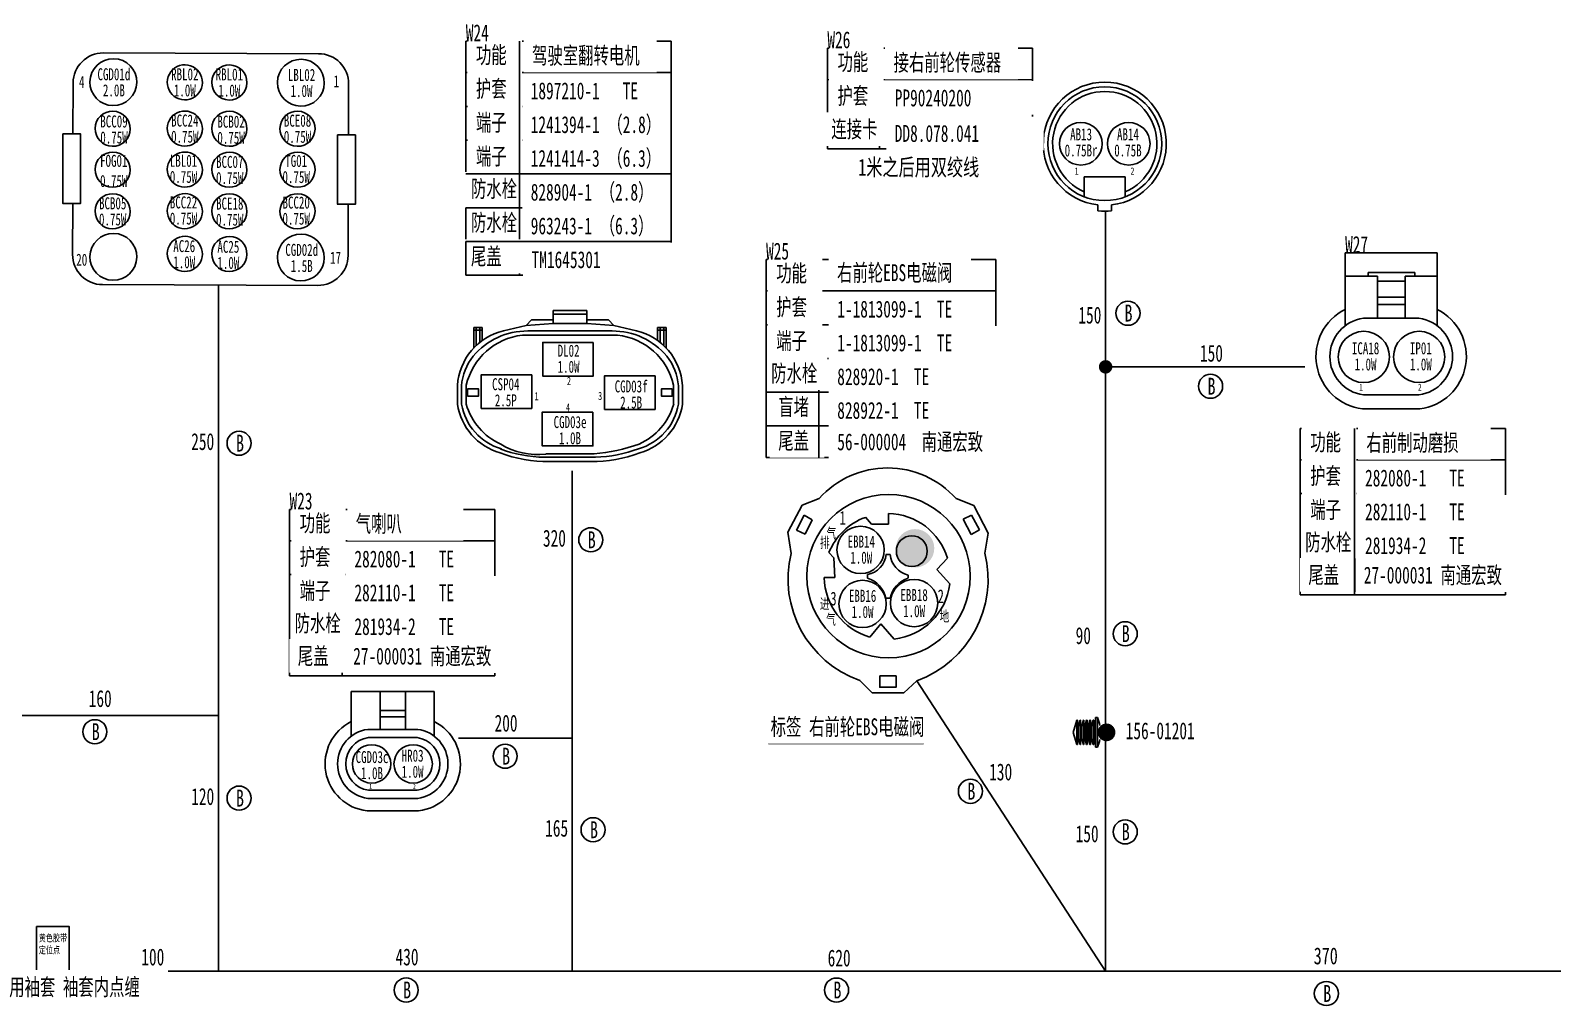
# Model space of a CAD drawing. Header units: millimetres. Extents: x 3853 to 7217, y 3585 to 4426.
# Drawn here: x 5152.8 to 5468.1, y 4097.9 to 4299.9 of the extents above; entities that cross this region are included whole.
import ezdxf

# ---------------------------------------------------------------- set-up
doc = ezdxf.new("R2010")
doc.units = ezdxf.units.MM
doc.linetypes.add('CENTER2', pattern=[28.575, 19.05, -3.175, 3.175, -3.175])
doc.layers.add('3中心线层', color=4, linetype='CENTER2', lineweight=25)
doc.layers.add('_0', color=7, linetype='Continuous', lineweight=25)
doc.styles.add('仿宋体', font='', dxfattribs={"width": 0.7, "height": 3.5})
doc.styles.add('仿宋体GB2312', font='', dxfattribs={"width": 0.67})
doc.styles.add('标准', font='', dxfattribs={"width": 0.667})
doc.styles.get('仿宋体').set_extended_font_data('SimSun')
doc.styles.get('仿宋体GB2312').set_extended_font_data('SimSun')
doc.styles.get('标准').set_extended_font_data('SimSun')

msp = doc.modelspace()

# ---------------------------------------------------------------- hatches: boundary and pattern name
at = {"layer": '_0', "linetype": 'ByBlock', "lineweight": -3}
h = msp.add_hatch(color=0, dxfattribs=at)
edge = h.paths.add_edge_path()
edge.add_arc((5375.52, 4230.22), 1.4, -45, 315, ccw=False)
h = msp.add_hatch(color=0, dxfattribs=at)
h.dxf.hatch_style = 1
edge = h.paths.add_edge_path()
edge.add_arc((5336.05, 4192.62), 3.98, 0, 360)
h = msp.add_hatch(color=0, dxfattribs=at)
h.dxf.hatch_style = 1
edge = h.paths.add_edge_path()
edge.add_arc((5375.71, 4154.48), 1.84, 450, 810)

# ---------------------------------------------------------------- linework, layer by layer
at = {"layer": '3中心线层', "color": 2, "linetype": 'ByBlock', "lineweight": -3}
msp.add_lwpolyline([(5154.04, 4114.23), (5160.84, 4114.23), (5160.84, 4105.01), (5154.04, 4105.01)], close=True, dxfattribs=at)
at = {"layer": '_0', "color": 0, "linetype": 'ByBlock', "lineweight": -3}
for p, q in [((5285.5, 4297.69), (5242.98, 4297.69)), ((5360.39, 4296.24), (5317.88, 4296.24)), ((5328.68, 4296.24), (5328.69, 4275.38)), ((5242.97, 4284.19), (5285.5, 4284.19)), ((5317.86, 4282.74), (5360.39, 4282.74)), ((5242.98, 4277.19), (5285.5, 4277.19)), ((5242.98, 4277.19), (5285.5, 4277.19)), ((5375.53, 4105.06), (5375.53, 4262.36)), ((5242.99, 4256.19), (5285.51, 4256.2)), ((5444.23, 4253.83), (5425.13, 4253.83)), ((5425.13, 4253.83), (5425.13, 4238.74)), ((5444.23, 4238.74), (5444.23, 4253.83)), ((5352.79, 4252.46), (5305.18, 4252.46)), ((5242.99, 4249.19), (5285.51, 4249.2)), ((5425.13, 4248.99), (5431.81, 4248.99)), ((5439.56, 4249.8), (5429.94, 4249.8)), ((5429.94, 4249.8), (5429.94, 4248.99)), ((5431.81, 4248.99), (5431.81, 4240.3)), ((5437.6, 4247.98), (5431.81, 4247.98)), ((5431.81, 4247.98), (5431.81, 4244.65)), ((5437.6, 4240.3), (5437.6, 4248.99)), ((5437.6, 4248.99), (5444.23, 4248.99)), ((5439.56, 4248.99), (5439.56, 4249.8)), ((5431.81, 4244.65), (5437.6, 4244.65)), ((5268.05, 4241.92), (5261.08, 4241.92)), ((5261.08, 4241.92), (5261.08, 4241.17)), ((5261.08, 4239.96), (5261.08, 4241.17)), ((5261.08, 4241.17), (5264.56, 4241.17)), ((5268.05, 4241.17), (5264.56, 4241.17)), ((5268.05, 4241.17), (5268.05, 4241.92)), ((5268.05, 4239.96), (5268.05, 4241.17)), ((5437.6, 4243.17), (5431.81, 4243.17)), ((5437.6, 4243.17), (5431.81, 4243.17)), ((5244.62, 4234.09), (5244.62, 4238.39)), ((5244.62, 4238.39), (5246.4, 4238.39)), ((5244.62, 4237.85), (5246.4, 4237.85)), ((5245.1, 4234.57), (5245.1, 4238.39)), ((5245.88, 4235.25), (5245.88, 4238.39)), ((5246.4, 4238.39), (5246.4, 4235.65)), ((5250.8, 4237.66), (5255.47, 4238.78)), ((5255.47, 4238.78), (5256.57, 4239.96)), ((5261.08, 4239.17), (5255.47, 4238.78)), ((5256.57, 4239.96), (5261.08, 4239.96)), ((5261.08, 4239.96), (5261.08, 4239.17)), ((5261.08, 4239.17), (5264.56, 4239.17)), ((5268.05, 4239.17), (5264.56, 4239.17)), ((5272.56, 4239.96), (5268.05, 4239.96)), ((5268.05, 4239.96), (5268.05, 4239.17)), ((5268.05, 4239.17), (5273.65, 4238.78)), ((5273.65, 4238.78), (5272.56, 4239.96)), ((5278.33, 4237.66), (5273.65, 4238.78)), ((5284.51, 4238.39), (5282.72, 4238.39)), ((5282.72, 4238.39), (5282.72, 4235.65)), ((5284.51, 4237.85), (5282.72, 4237.85)), ((5283.25, 4235.25), (5283.25, 4238.39)), ((5284.03, 4234.57), (5284.03, 4238.39)), ((5284.51, 4234.09), (5284.51, 4238.39)), ((5305.17, 4238.96), (5352.79, 4238.96)), ((5440.43, 4240.3), (5428.92, 4240.3)), ((5431.81, 4240.3), (5437.6, 4240.3)), ((5264.56, 4236.78), (5254.71, 4236.78)), ((5255.83, 4237.66), (5264.56, 4237.66)), ((5273.29, 4237.66), (5264.56, 4237.66)), ((5264.56, 4236.78), (5274.42, 4236.78)), ((5305.18, 4231.96), (5352.79, 4231.96)), ((5305.18, 4231.96), (5352.79, 4231.96)), ((5375.53, 4230.22), (5416.8, 4230.22)), ((5241.26, 4226.35), (5241.26, 4222.47)), ((5242.1, 4226.27), (5242.1, 4222.51)), ((5243.09, 4226.41), (5243.09, 4222.51)), ((5286.04, 4226.41), (5286.04, 4222.51)), ((5287.03, 4226.27), (5287.03, 4222.51)), ((5287.87, 4226.35), (5287.87, 4222.47)), ((5440.43, 4224.42), (5428.92, 4224.42)), ((5440.61, 4221.55), (5428.75, 4221.55)), ((5440.61, 4221.55), (5428.75, 4221.55)), ((5352.77, 4217.97), (5305.17, 4217.97)), ((5458.33, 4217.46), (5415.81, 4217.46)), ((5259.31, 4211.49), (5268.39, 4211.49)), ((5259.57, 4212.17), (5264.56, 4212.17)), ((5260.27, 4210.59), (5268.67, 4210.59)), ((5268.86, 4210.59), (5260.46, 4210.59)), ((5269.82, 4211.49), (5260.74, 4211.49)), ((5269.56, 4212.17), (5264.56, 4212.17)), ((5265.02, 4105.06), (5265.02, 4208.68)), ((5415.8, 4203.96), (5458.33, 4203.96)), ((5248.98, 4200.68), (5206.47, 4200.68)), ((5217.37, 4200.68), (5217.38, 4166.19)), ((5312.68, 4201.58), (5309.69, 4195.99)), ((5312.68, 4201.58), (5316.2, 4202.95)), ((5330.56, 4197.59), (5330.56, 4199.85)), ((5344.55, 4202.91), (5348.2, 4201.5)), ((5348.2, 4201.5), (5351.18, 4195.75)), ((5311.5, 4196.39), (5313.05, 4199.52)), ((5313.05, 4199.52), (5314.7, 4198.53)), ((5314.7, 4198.53), (5313.25, 4195.55)), ((5325.75, 4199.04), (5327.04, 4197.59)), ((5327.04, 4197.59), (5330.56, 4197.59)), ((5346.03, 4198.64), (5347.76, 4199.52)), ((5347.64, 4195.48), (5346.03, 4198.64)), ((5347.76, 4199.52), (5349.41, 4196.47)), ((5415.81, 4196.96), (5458.33, 4196.96)), ((5415.81, 4196.96), (5458.33, 4196.96)), ((5309.69, 4195.99), (5310.35, 4191.55)), ((5313.25, 4195.55), (5311.5, 4196.39)), ((5349.41, 4196.47), (5347.64, 4195.48)), ((5351.18, 4195.75), (5350.53, 4191.62)), ((5318.19, 4191.72), (5319.25, 4190.62)), ((5319.25, 4190.62), (5319.42, 4186.56)), ((5330.02, 4191.36), (5330.86, 4191.36)), ((5342.78, 4190.55), (5340.55, 4188.21)), ((5340.55, 4188.21), (5343.24, 4185.24)), ((5415.81, 4189.97), (5458.33, 4189.98)), ((5206.45, 4187.18), (5248.98, 4187.18)), ((5319.42, 4186.56), (5317.23, 4186.56)), ((5326.2, 4187.2), (5326.2, 4186.46)), ((5334.59, 4187.05), (5334.59, 4186.47)), ((5191.73, 4183.43), (5191.73, 4105.06)), ((5330.01, 4182.27), (5330.86, 4182.27)), ((5415.81, 4182.98), (5458.33, 4182.99)), ((5206.46, 4180.18), (5248.98, 4180.18)), ((5206.47, 4180.18), (5248.98, 4180.18)), ((5326.7, 4174.24), (5328.97, 4176.97)), ((5328.97, 4176.97), (5331.72, 4173.82)), ((5206.47, 4173.18), (5248.98, 4173.19)), ((5206.47, 4166.19), (5248.98, 4166.2)), ((5327.18, 4162.66), (5324.58, 4165.23)), ((5336.44, 4165.19), (5333.69, 4162.66)), ((5375.53, 4105.01), (5336.44, 4165.19)), ((5333.69, 4162.66), (5327.18, 4162.66)), ((5368.79, 4154.48), (5369.55, 4157.01)), ((5369.55, 4157.01), (5369.55, 4155.7)), ((5369.55, 4157.01), (5369.67, 4157.01)), ((5369.67, 4157.01), (5369.67, 4151.95)), ((5369.67, 4155.73), (5369.84, 4155.73)), ((5369.84, 4155.73), (5370.23, 4157.01)), ((5369.84, 4155.73), (5369.84, 4153.24)), ((5370.23, 4157.01), (5370.23, 4155.7)), ((5370.23, 4157.01), (5370.35, 4157.01)), ((5370.35, 4157.01), (5370.35, 4151.95)), ((5370.35, 4155.73), (5370.52, 4155.73)), ((5370.52, 4155.73), (5370.91, 4157.01)), ((5370.52, 4155.73), (5370.52, 4153.24)), ((5370.91, 4157.01), (5370.91, 4155.7)), ((5370.91, 4157.01), (5371.03, 4157.01)), ((5371.03, 4157.01), (5371.03, 4151.95)), ((5371.03, 4155.73), (5371.2, 4155.73)), ((5371.2, 4155.73), (5371.59, 4157.01)), ((5371.2, 4155.73), (5371.2, 4153.24)), ((5371.59, 4157.01), (5371.59, 4155.7)), ((5371.59, 4157.01), (5371.71, 4157.01)), ((5371.71, 4157.01), (5371.71, 4151.95)), ((5371.71, 4155.73), (5371.88, 4155.73)), ((5371.88, 4155.73), (5372.27, 4157.01)), ((5371.88, 4155.73), (5371.88, 4153.24)), ((5372.27, 4157.01), (5372.27, 4155.7)), ((5372.27, 4157.01), (5372.39, 4157.01)), ((5372.39, 4157.01), (5372.39, 4151.95)), ((5372.39, 4155.73), (5372.56, 4155.73)), ((5372.56, 4155.73), (5372.95, 4157.01)), ((5372.56, 4155.73), (5372.56, 4153.24)), ((5372.95, 4157.01), (5372.95, 4155.7)), ((5372.95, 4157.01), (5373.05, 4157.01)), ((5373.05, 4157.01), (5373.05, 4151.95)), ((5373.05, 4155.73), (5373.16, 4155.73)), ((5373.16, 4155.73), (5373.41, 4156.57)), ((5373.16, 4155.73), (5373.16, 4153.24)), ((5373.82, 4157.56), (5373.41, 4157.56)), ((5373.41, 4151.41), (5373.41, 4157.56)), ((5373.82, 4151.41), (5373.82, 4157.56)), ((5368.79, 4154.48), (5369.55, 4151.95)), ((5369.55, 4155.7), (5369.55, 4151.95)), ((5369.67, 4153.24), (5369.84, 4153.24)), ((5369.84, 4153.24), (5370.23, 4151.95)), ((5370.23, 4155.7), (5370.23, 4151.95)), ((5370.35, 4153.24), (5370.52, 4153.24)), ((5370.52, 4153.24), (5370.91, 4151.95)), ((5370.91, 4155.7), (5370.91, 4151.95)), ((5371.03, 4153.24), (5371.2, 4153.24)), ((5371.2, 4153.24), (5371.59, 4151.95)), ((5371.59, 4155.7), (5371.59, 4151.95)), ((5371.71, 4153.24), (5371.88, 4153.24)), ((5371.88, 4153.24), (5372.27, 4151.95)), ((5372.27, 4155.7), (5372.27, 4151.95)), ((5372.39, 4153.24), (5372.56, 4153.24)), ((5372.56, 4153.24), (5372.95, 4151.95)), ((5372.95, 4155.7), (5372.95, 4151.95)), ((5373.05, 4153.24), (5373.16, 4153.24)), ((5373.16, 4153.24), (5373.41, 4152.39)), ((5375.53, 4105.06), (5375.53, 4153.99)), ((5369.55, 4151.95), (5369.67, 4151.95)), ((5370.23, 4151.95), (5370.35, 4151.95)), ((5370.91, 4151.95), (5371.03, 4151.95)), ((5371.59, 4151.95), (5371.71, 4151.95)), ((5372.27, 4151.95), (5372.39, 4151.95)), ((5372.95, 4151.95), (5373.05, 4151.95)), ((5373.82, 4151.41), (5373.41, 4151.41)), ((4904.13, 4105.01), (7107.1, 4105.01))]:
    msp.add_line(p, q, dxfattribs=at)
at = {"layer": '_0', "color": 0, "lineweight": -2}
for p, q in [((5167.9, 4295.26), (5212.5, 4295.11)), ((5161.61, 4278.46), (5161.65, 4289.05)), ((5218.71, 4288.85), (5218.68, 4278.27)), ((5218.68, 4278.27), (5216.41, 4278.28)), ((5160.99, 4264.1), (5161.56, 4264.1)), ((5161.53, 4253.51), (5161.56, 4264.1)), ((5218.63, 4263.91), (5216.36, 4263.91)), ((5218.63, 4263.91), (5219.19, 4263.9)), ((5219.57, 4263.9), (5219.19, 4263.9)), ((5219.57, 4263.9), (5220.13, 4263.9)), ((5212.34, 4247.11), (5167.74, 4247.26))]:
    msp.add_line(p, q, dxfattribs=at)
at = {"layer": '_0', "lineweight": -3}
msp.add_line((5360.39, 4296.24), (5360.39, 4275.38), dxfattribs=at)
at = {"layer": '_0', "color": 0}
for p, q in [((5242.98, 4291.19), (5285.5, 4291.18)), ((5317.88, 4289.74), (5360.39, 4289.72)), ((5218.59, 4253.32), (5218.59, 4263.91)), ((5191.73, 4183.43), (5191.73, 4247.17)), ((5305.18, 4245.96), (5352.79, 4245.95)), ((5305.17, 4211.47), (5352.77, 4211.45)), ((5415.81, 4210.96), (5458.33, 4210.95)), ((5206.47, 4194.18), (5248.98, 4194.17)), ((5219.26, 4162.92), (5219.26, 4153.69)), ((5219.26, 4162.92), (5230.49, 4162.92)), ((5225.27, 4162.92), (5225.27, 4155.1)), ((5225.27, 4162.01), (5225.27, 4159.01)), ((5230.49, 4155.1), (5230.49, 4162.92)), ((5230.49, 4162.92), (5236.45, 4162.92)), ((5236.45, 4153.69), (5236.45, 4162.92)), ((5225.27, 4159.01), (5230.49, 4159.01)), ((5230.49, 4157.68), (5225.27, 4157.68)), ((5230.49, 4157.68), (5225.27, 4157.68)), ((5233.04, 4155.1), (5222.68, 4155.1)), ((5232.92, 4153.41), (5222.8, 4153.41)), ((5225.27, 4155.1), (5230.49, 4155.1)), ((5264.89, 4153.29), (5241.46, 4153.29)), ((5233.04, 4140.81), (5222.68, 4140.81)), ((5232.92, 4142.5), (5222.8, 4142.5)), ((5233.19, 4138.22), (5222.52, 4138.22)), ((5233.19, 4138.22), (5222.52, 4138.22))]:
    msp.add_line(p, q, dxfattribs=at)
at = {"layer": '_0', "color": 0, "lineweight": -3}
for p, q in [((5242.98, 4270.19), (5242.98, 4263.2)), ((5371.1, 4265.46), (5371.1, 4269.58)), ((5379.59, 4269.58), (5371.1, 4269.58)), ((5379.59, 4265.46), (5379.59, 4269.58)), ((5373.93, 4262.55), (5373.93, 4263.8)), ((5376.76, 4262.55), (5376.76, 4263.8))]:
    msp.add_line(p, q, dxfattribs=at)
at = {"layer": '_0'}
msp.add_line((5191.73, 4157.98), (5115.38, 4157.98), dxfattribs=at)
at = {"layer": '_0', "color": 0}
for points in [[(5159.48, 4278.48), (5163.2, 4278.48), (5163.2, 4264.1), (5159.48, 4264.1)], [(5216.41, 4278.28), (5220.13, 4278.28), (5220.13, 4263.9), (5216.41, 4263.9)]]:
    msp.add_lwpolyline(points, close=True, dxfattribs=at)
at = {"layer": '_0', "color": 0, "linetype": 'ByBlock', "lineweight": -3}
for points in [[(5269.4, 4235.29), (5258.93, 4235.29), (5258.93, 4228.3), (5269.4, 4228.3)], [(5256.65, 4228.59), (5246.18, 4228.59), (5246.18, 4221.59), (5256.65, 4221.59)], [(5282.2, 4228.39), (5271.73, 4228.39), (5271.73, 4221.4), (5282.2, 4221.4)], [(5243.37, 4225.64), (5245.62, 4225.64), (5245.62, 4224.15), (5243.37, 4224.15)], [(5285.76, 4225.64), (5283.5, 4225.64), (5283.5, 4224.15), (5285.76, 4224.15)], [(5269.3, 4220.84), (5258.82, 4220.84), (5258.82, 4213.85), (5269.3, 4213.85)], [(5328.74, 4166.19), (5332.1, 4166.19), (5332.1, 4163.84), (5328.74, 4163.84)]]:
    msp.add_lwpolyline(points, close=True, dxfattribs=at)
at = {"layer": '_0', "color": 0, "lineweight": -3}
msp.add_lwpolyline([(5305.7, 4158.08), (5337.76, 4158.08), (5337.76, 4152.16), (5305.7, 4152.16)], close=True, dxfattribs=at)
for centre, radius in [((5375.35, 4276.46), 11.79), ((5370.4, 4276.46), 4.42), ((5380.3, 4276.46), 4.42)]:
    msp.add_circle(centre, radius, dxfattribs=at)
at = {"layer": '_0', "color": 0, "linetype": 'ByBlock', "lineweight": -3}
for centre, radius in [((5380.15, 4241.33), 2.5), ((5429, 4232.27), 5.31), ((5440.48, 4232.27), 5.31), ((5397.26, 4226.2), 2.5), ((5196.02, 4214.4), 2.5), ((5330.56, 4186.84), 16.93), ((5268.88, 4194.38), 2.5), ((5324.76, 4192.29), 4.9), ((5335.37, 4192.03), 3.2), ((5325.17, 4181.1), 4.9), ((5335.85, 4181.27), 4.9), ((5379.58, 4174.91), 2.5), ((5166.14, 4154.61), 2.5), ((5251.14, 4149.54), 2.5), ((5196.02, 4140.85), 2.5), ((5347.52, 4142.27), 2.5), ((5269.35, 4134.3), 2.5), ((5379.58, 4133.86), 2.5), ((5319.78, 4101.08), 2.5)]:
    msp.add_circle(centre, radius, dxfattribs=at)
at = {"layer": '_0', "color": 0}
for centre in [(5223.47, 4147.95), (5232.08, 4147.95)]:
    msp.add_circle(centre, 3.98, dxfattribs=at)
at = {"layer": '_0', "linetype": 'ByBlock', "lineweight": -3}
msp.add_circle((5230.63, 4101.09), 2.5, dxfattribs=at)
at = {"layer": '_0', "color": 3}
msp.add_circle((5421.25, 4100.37), 2.5, dxfattribs=at)
at = {"layer": '_0', "color": 0, "lineweight": -3}
for radius, start, end in [(12.75, 276.3753, 263.6247), (10.81, 293.131, 246.869), (13.98, 264.1911, 275.8089)]:
    msp.add_arc((5375.35, 4276.46), radius, start, end, dxfattribs=at)
at = {"layer": '_0', "color": 0, "linetype": 'ByBlock', "lineweight": -3}
for centre, radius, start, end in [((5429.98, 4232.36), 10.88, 116.4828, 263.4859), ((5429.98, 4232.36), 10.88, 116.4828, 263.4859), ((5439.37, 4232.36), 10.88, 276.5141, 63.4987), ((5439.37, 4232.36), 10.88, 276.5141, 63.4987), ((5429.98, 4232.36), 8.01, 97.5927, 262.4073), ((5439.37, 4232.36), 8.01, 277.5927, 82.4073), ((5253.68, 4225.56), 12.45, 103.3838, 176.3496), ((5256.17, 4223.45), 13.41, 96.2454, 167.2277), ((5255.76, 4222.92), 14.74, 89.7179, 139.7157), ((5273.37, 4222.92), 14.74, 40.2843, 90.2821), ((5272.96, 4223.45), 13.41, 12.7723, 83.7546), ((5275.45, 4225.56), 12.45, 3.6504, 76.6162), ((5252.99, 4225.57), 10.91, 140.9304, 176.3207), ((5276.14, 4225.57), 10.91, 3.6793, 39.0696), ((5253.55, 4224.34), 12.43, 188.6521, 253.7523), ((5253.6, 4224.44), 11.66, 189.5418, 253.8803), ((5255.56, 4226.02), 12.96, 195.7037, 245.6944), ((5275.53, 4224.44), 11.66, 286.1197, 350.4582), ((5273.57, 4226.02), 12.96, 294.3056, 344.2963), ((5275.58, 4224.34), 12.43, 286.2477, 351.3479), ((5259.76, 4239.03), 27.55, 249.4524, 269.054), ((5257.85, 4226.7), 14.64, 238.6162, 276.7474), ((5265.45, 4253.41), 41.45, 275.6951, 288.9413), ((5269.04, 4239.25), 27.77, 271.6167, 290.5079), ((5259.91, 4238.11), 27.53, 249.0573, 270.7512), ((5269.22, 4238.11), 27.53, 269.2488, 290.9427), ((5330.36, 4190.27), 19.01, 41.6932, 138.1546), ((5330.28, 4186.79), 13.05, 16.7278, 88.7913), ((5330.28, 4186.79), 13.05, 110.3186, 157.8148), ((5332.07, 4186.29), 22.34, 166.3751, 250.431), ((5325.49, 4191.69), 4.55, 278.996, 355.9027), ((5335.94, 4191.98), 5.12, 186.9534, 254.7531), ((5328.76, 4186.25), 22.42, 290.0545, 13.8467), ((5330.28, 4186.79), 13.05, 181.0114, 254.0798), ((5324.46, 4181.05), 5.68, 12.3742, 72.164), ((5336.55, 4180.97), 5.83, 109.5559, 167.1338), ((5330.28, 4186.79), 13.05, 276.3108, 353.1744), ((5367.27, 4154.48), 7.23, 11.537, 25.1507), ((5367.27, 4154.48), 7.23, 334.8493, 348.463)]:
    msp.add_arc(centre, radius, start, end, dxfattribs=at)
at = {"layer": '_0', "color": 0}
for centre, radius, start, end in [((5223.63, 4147.95), 9.79, 116.4828, 263.4859), ((5223.63, 4147.95), 9.79, 116.4828, 263.4859), ((5232.08, 4147.95), 9.79, 276.5141, 63.4987), ((5232.08, 4147.95), 9.79, 276.5141, 63.4987), ((5223.63, 4147.95), 7.21, 97.5927, 262.4073), ((5223.63, 4147.95), 5.52, 98.6806, 261.3194), ((5232.08, 4147.95), 5.52, 278.6806, 81.3194), ((5232.08, 4147.95), 7.21, 277.5927, 82.4073)]:
    msp.add_arc(centre, radius, start, end, dxfattribs=at)
at = {"layer": '_0', "color": 0, "lineweight": -2, "extrusion": (0, 0, -1)}
for centre, major_axis, start_param, end_param in [((5167.88, 4289.02), (0.02, 6.24), 4.712609, 6.283405), ((5212.48, 4288.87), (0.02, 6.24), 0.00022, 1.571017), ((5169.97, 4289.22), (-0.02, -4.86), 1.582513, 7.865698), ((5184.78, 4289.17), (-0.01, -3.64), 3.157415402916196, 9.440600710095783), ((5194.01, 4289.14), (-0.01, -3.64), 0.015823, 6.299008), ((5208.82, 4289.09), (-0.02, -4.86), 4.724106, 11.007291), ((5169.83, 4279.56), (-0.01, -3.64), 0.015823, 6.299008), ((5184.78, 4279.59), (-0.01, -3.64), 3.157415402916196, 9.440600710095783), ((5194.01, 4279.56), (-0.01, -3.64), 0.015823, 6.299008), ((5208.12, 4279.56), (-0.01, -3.64), 0.015823, 6.299008), ((5169.83, 4271.07), (-0.01, -3.64), 0.015823, 6.299008), ((5184.78, 4271.1), (-0.01, -3.64), 3.157415402916196, 9.440600710095783), ((5194.01, 4271.07), (-0.01, -3.64), 0.015823, 6.299008), ((5208.12, 4271.07), (-0.01, -3.64), 0.015823, 6.299008), ((5169.83, 4262.45), (-0.01, -3.64), 0.015823, 6.299008), ((5184.78, 4262.48), (-0.01, -3.64), 3.157415402916196, 9.440600710095783), ((5194.01, 4262.45), (-0.01, -3.64), 0.015823, 6.299008), ((5208.12, 4262.45), (-0.01, -3.64), 0.015823, 6.299008), ((5169.97, 4253.01), (-0.02, -4.86), 1.582513, 7.865698), ((5184.78, 4253.63), (-0.01, -3.64), 3.157415402916196, 9.440600710095783), ((5194.01, 4253.6), (-0.01, -3.64), 0.015823, 6.299008), ((5208.82, 4252.88), (-0.02, -4.86), 4.724106, 11.007291), ((5167.76, 4253.49), (0.02, 6.24), 3.141813, 4.712609), ((5212.36, 4253.34), (0.02, 6.24), 1.571017, 3.141813)]:
    msp.add_ellipse(centre, major_axis=major_axis, ratio=0.999788, start_param=start_param, end_param=end_param, dxfattribs=at)

# ---------------------------------------------------------------- texts
at = {"layer": '_0', "color": 0, "linetype": 'ByBlock', "lineweight": -3, "style": '标准', "width": 0.667}
for s, height, p in [('1', 1.4, (5428.05, 4225.29)), ('2', 1.4, (5440.23, 4225.3)), ('1', 2.83, (5320.42, 4197.53)), ('气', 2.19, (5317.73, 4194.64)), ('排', 2.19, (5316.35, 4192.72)), ('进', 2.19, (5316.34, 4180.03)), ('3', 2.83, (5318.51, 4180.79)), ('2', 2.83, (5340.74, 4181.27)), ('气', 2.19, (5317.63, 4176.8)), ('地', 2.19, (5341.14, 4177.45))]:
    msp.add_text(s, height=height, dxfattribs=at).set_placement(p)
at = {"layer": '_0', "color": 0, "attachment_point": 1, "style": '标准'}
for s, insert, char_height, width in [('\\pxsm0.8,qc,t0.32;{\\fFangSong_GB2312|b0|i0|c134|p2;CGD01d\\P2.0B}', (5167.6, 4292.1), 2.5, 4.9731), ('\\pxsm0.8,qc,t0.32;{\\fFangSong_GB2312|b0|i0|c134|p2;RBL02\\P1.0W}', (5182.29, 4292.09), 2.5, 4.9731), ('\\pxsm0.8,qc,t0.32;{\\fFangSong_GB2312|b0|i0|c134|p2;RBL01\\P1.0W}', (5191.52, 4292.06), 2.5, 4.9731), ('\\pxsm0.8,qc,t0.32;{\\fFangSong_GB2312|b0|i0|c134|p2;LBL02\\P1.0W}', (5206.47, 4291.97), 2.5, 4.9731), ('\\pxqc;{\\C0;4}', (5162.24, 4290.5), 2.5, 2.3742), ('\\pxqc;{\\C0;1}', (5214.98, 4290.64), 2.5, 2.3742), ('\\pxsm0.8,qc,t0.32;{\\fFangSong_GB2312|b0|i0|c134|p2;BCC09\\P0.75W}', (5167.62, 4282.33), 2.5, 4.9731), ('\\pxsm0.8,qc,t0.32;{\\fFangSong_GB2312|b0|i0|c134|p2;BCC24\\P0.75W}', (5182.29, 4282.51), 2.5, 4.9731), ('\\pxsm0.8,qc,t0.32;{\\fFangSong_GB2312|b0|i0|c134|p2;BCB02\\P0.75W}', (5191.87, 4282.28), 2.5, 4.9731), ('\\pxsm0.8,qc,t0.32;{\\fFangSong_GB2312|b0|i0|c134|p2;BCE08\\P0.75W}', (5205.64, 4282.48), 2.5, 4.9731), ('\\pxsm0.8,qc,t0.3872;{\\fFangSong_GB2312|b0|i0|c134|p2;AB13\\P0.75Br}', (5367.43, 4279.65), 2.5, 6.0174), ('\\pxsm0.8,qc,t0.3872;{\\fFangSong_GB2312|b0|i0|c134|p2;AB14\\P0.75B}', (5377.14, 4279.65), 2.5, 6.0174), ('\\pxqc;{\\fFangSong_GB2312|b0|i0|c134|p2;FOG01\\P0.75W}', (5167.57, 4274.16), 2.5, 4.9731), ('\\pxsm0.8,qc,t0.32;{\\fFangSong_GB2312|b0|i0|c134|p2;LBL01\\P0.75W}', (5182.02, 4274.17), 2.5, 4.9731), ('\\pxsm0.8,qc,t0.32;{\\fFangSong_GB2312|b0|i0|c134|p2;BCC07\\P0.75W}', (5191.6, 4273.94), 2.5, 4.9731), ('\\pxsm0.8,qc,t0.32;{\\fFangSong_GB2312|b0|i0|c134|p2;TG01\\P0.75W}', (5205.36, 4274.14), 2.5, 4.9731), ('1', (5369.11, 4271.54), 1.51, 1.5069), ('2', (5380.67, 4271.54), 1.51, 1.5069), ('\\pxsm0.8,qc,t0.32;{\\fFangSong_GB2312|b0|i0|c134|p2;BCB05\\P0.75W}', (5167.35, 4265.36), 2.5, 4.9731), ('\\pxsm0.8,qc,t0.32;{\\fFangSong_GB2312|b0|i0|c134|p2;BCC22\\P0.75W}', (5182.02, 4265.54), 2.5, 4.9731), ('\\pxsm0.8,qc,t0.32;{\\fFangSong_GB2312|b0|i0|c134|p2;BCE18\\P0.75W}', (5191.6, 4265.31), 2.5, 4.9731), ('\\pxsm0.8,qc,t0.32;{\\fFangSong_GB2312|b0|i0|c134|p2;BCC20\\P0.75W}', (5205.36, 4265.51), 2.5, 4.9731), ('\\pxqc;{\\C0;20}', (5162.24, 4253.67), 2.5, 2.3742), ('\\pxsm0.8,qc;{\\fFangSong_GB2312|b0|i0|c134|p2;AC26\\P1.0W}', (5182.17, 4256.49), 2.5, 4.9731), ('\\pxsm0.8,qc;{\\fFangSong_GB2312|b0|i0|c134|p2;AC25\\P1.0W}', (5191.31, 4256.36), 2.5, 4.9731), ('\\pxsm0.8,qc,t0.32;{\\fFangSong_GB2312|b0|i0|c134|p2;CGD02d\\P1.5B}', (5206.51, 4255.71), 2.5, 4.9731), ('\\pxqc;{\\C0;17}', (5214.82, 4254.08), 2.5, 2.3742), ('\\pxsm0.8,qc,t0.32;{\\fFangSong_GB2312|b0|i0|c134|p2;DL02\\P1.0W}', (5261.79, 4234.82), 2.5, 4.9731), ('\\pxsm0.8,qc,t0.3872;{\\fFangSong_GB2312|b0|i0|c134|p2;ICA18\\P1.0W}', (5426.36, 4235.32), 2.5, 6.0174), ('\\pxsm0.8,qc,t0.3872;{\\fFangSong_GB2312|b0|i0|c134|p2;IP01\\P1.0W}', (5437.81, 4235.32), 2.5, 6.0174), ('\\pxsm0.8,qc,t0.32;{\\fFangSong_GB2312|b0|i0|c134|p2;CSP04\\P2.5P}', (5248.78, 4227.87), 2.5, 4.9731), ('\\pxsm0.8,qc,t0.32;{\\fFangSong_GB2312|b0|i0|c134|p2;CGD03f\\P2.5B}', (5274.75, 4227.42), 2.5, 4.9731), ('\\pxsm0.8,qc,t0.32;{\\fFangSong_GB2312|b0|i0|c134|p2;CGD03e\\P1.0B}', (5262.09, 4220.03), 2.5, 4.9731), ('\\pxsm0.8,qc,t0.32;{\\fFangSong_GB2312|b0|i0|c134|p2;EBB14\\P1.0W}', (5322.42, 4195.27), 2.5, 4.9731), ('\\pxsm0.8,qc,t0.32;{\\fFangSong_GB2312|b0|i0|c134|p2;EBB18\\P1.0W}', (5333.36, 4184.19), 2.5, 4.9731), ('\\pxsm0.8,qc,t0.32;{\\fFangSong_GB2312|b0|i0|c134|p2;EBB16\\P1.0W}', (5322.69, 4184.02), 2.5, 4.9731), ('\\pxsm0.8,qc;{\\fFangSong_GB2312|b0|i0|c134|p2;CGD03c\\P1.0B}', (5221.07, 4150.62), 2.5, 4.9731), ('\\pxsm0.8,qc;{\\fFangSong_GB2312|b0|i0|c134|p2;HR03\\P1.0W}', (5229.48, 4150.91), 2.5, 4.9731), ('1', (5222.99, 4143.83), 1, 0.0198), ('2', (5232.07, 4143.78), 1, 0.0198)]:
    msp.add_mtext(s, dxfattribs=dict(at, insert=insert, char_height=char_height, width=width))
at = {"layer": '_0', "color": 0, "linetype": 'ByBlock', "lineweight": -3, "char_height": 3.5, "attachment_point": 1}
for s, insert, width, style in [('{\\W0.7;1米之后用双绞线}', (5324.28, 4273.35), 27.8471, '标准'), ('W27', (5425.13, 4257.33), 15.1586, '标准'), ('{\\W0.7;B}', (5379.43, 4243.11), 147.8467, '标准'), ('{\\W0.7;B}', (5396.62, 4227.95), 2.4249, '标准'), ('{\\W0.7;B}', (5195.37, 4216.16), 2.4249, '标准'), ('{\\W0.7;B}', (5268.23, 4196.13), 2.4249, '标准'), ('{\\W0.7;B}', (5378.86, 4176.69), 147.8467, '标准'), ('{\\W0.7;B}', (5165.49, 4156.37), 147.8467, '仿宋体GB2312'), ('156-01201', (5379.68, 4156.56), 10.611, '标准'), ('{\\W0.7;B}', (5250.49, 4151.3), 2.4249, '标准'), ('{\\W0.7;B}', (5346.87, 4144.03), 2.4249, '标准'), ('{\\W0.7;B}', (5195.37, 4142.61), 2.4249, '标准'), ('{\\W0.7;B}', (5268.7, 4136.05), 2.4249, '标准'), ('{\\W0.7;B}', (5378.86, 4135.64), 147.8467, '标准'), ('{\\W0.7;B}', (5319.13, 4102.84), 2.4249, '标准')]:
    msp.add_mtext(s, dxfattribs=dict(at, insert=insert, width=width, style=style))
at = {"layer": '_0', "color": 0, "linetype": 'ByBlock', "lineweight": -3, "style": '标准'}
for s, insert, char_height, attachment_point in [('150', (5369.88, 4242.7), 3.5, 1), ('150', (5395.06, 4234.8), 3.5, 1), ('2', (5263.93, 4226.45), 1.69, 7), ('1', (5257.23, 4223.3), 1.69, 7), ('4', (5263.73, 4220.97), 1.69, 7), ('3', (5270.39, 4223.33), 1.69, 7), ('250', (5186.1, 4216.49), 3.5, 1), ('320', (5258.96, 4196.46), 3.5, 1), ('90', (5369.31, 4176.28), 3.5, 1), ('200', (5248.94, 4158.14), 3.5, 1), ('130', (5351.4, 4148.03), 3.5, 1), ('120', (5186.1, 4142.94), 3.5, 1), ('150', (5369.31, 4135.22), 3.5, 1)]:
    msp.add_mtext(s, dxfattribs=dict(at, insert=insert, char_height=char_height, attachment_point=attachment_point))
at = {"layer": '_0', "color": 1, "linetype": 'ByBlock', "lineweight": -3, "insert": (5164.87, 4163.24), "char_height": 3.5, "attachment_point": 1, "style": '标准'}
msp.add_mtext('160', dxfattribs=at)
at = {"layer": '_0', "linetype": 'ByBlock', "lineweight": -3, "char_height": 3.5, "attachment_point": 1, "style": '标准'}
for s, insert in [('165', (5259.42, 4136.38)), ('100', (5175.77, 4109.69)), ('430', (5228.43, 4109.7)), ('620', (5317.94, 4109.48))]:
    msp.add_mtext(s, dxfattribs=dict(at, insert=insert))
at = {"layer": '_0', "color": 2, "linetype": 'ByBlock', "lineweight": -3, "insert": (5154.53, 4112.64), "char_height": 1.5, "width": 7.2027, "attachment_point": 1, "style": '仿宋体'}
msp.add_mtext('黄色胶带定位点', dxfattribs=at)
at = {"layer": '_0', "color": 3, "char_height": 3.5, "attachment_point": 1}
for s, insert, width, style in [('370', (5418.62, 4109.92), 15.1586, '仿宋体'), ('{\\W0.7;B}', (5420.6, 4102.13), 9.0801, '仿宋体GB2312')]:
    msp.add_mtext(s, dxfattribs=dict(at, insert=insert, width=width, style=style))
at = {"layer": '_0', "linetype": 'ByBlock', "lineweight": -3, "insert": (5229.98, 4102.85), "char_height": 3.5, "width": 2.4249, "attachment_point": 1, "style": '标准'}
msp.add_mtext('{\\W0.7;B}', dxfattribs=at)

# ---------------------------------------------------------------- next in the draw order: texts
at = {"layer": '_0', "color": 0, "char_height": 3.5, "attachment_point": 1, "style": '标准', "bg_fill": 2}
for s, insert, width in [('{\\fFangSong_GB2312|b0|i0|c134|p2;驾驶室翻转电机}', (5256.7, 4296.49), 24.0452), ('{\\fFangSong_GB2312|b0|i0|c134|p2;接右前轮传感器}', (5331.59, 4295.04), 24.0452), ('{\\fFangSong_GB2312|b0|i0|c134|p2;防水栓}', (5244.05, 4261.88), 9.8578), ('{\\fFangSong_GB2312|b0|i0|c134|p2;右前轮EBS电磁阀}', (5319.89, 4251.48), 25.971), ('{\\fFangSong_GB2312|b0|i0|c134|p2;盲堵}', (5307.71, 4223.68), 7.8037), ('{\\fFangSong_GB2312|b0|i0|c134|p2;右前制动磨损}', (5429.53, 4216.26), 24.0033), ('{\\fFangSong_GB2312|b0|i0|c134|p2;气喇叭}', (5220.18, 4199.48), 20.5328), ('{\\fFangSong_GB2312|b0|i0|c134|p2;标签 右前轮EBS电磁阀}', (5306.14, 4157.39), 32.2939), ('{\\fFangSong_GB2312|b0|i0|c134|p2;用袖套 袖套内点缠}', (5148.4, 4103.47), 31.1704)]:
    msp.add_mtext(s, dxfattribs=dict(at, insert=insert, width=width))

# ---------------------------------------------------------------- next in the draw order: linework, layer by layer
at = {"layer": '_0', "color": 0, "lineweight": -3}
msp.add_line((5242.99, 4263.19), (5242.99, 4256.19), dxfattribs=at)
at = {"layer": '_0', "color": 0, "linetype": 'ByBlock', "lineweight": -3}
msp.add_line((5305.18, 4224.96), (5352.79, 4224.97), dxfattribs=at)

# ---------------------------------------------------------------- next in the draw order: texts
at = {"layer": '_0', "color": 0, "char_height": 3.5, "attachment_point": 1, "style": '标准', "bg_fill": 2}
for s, insert, width in [('{\\fFangSong_GB2312|b0|i0|c134|p2;功能}', (5319.98, 4295.15), 7.8037), ('{\\fFangSong_GB2312|b0|i0|c134|p2;1897210-1   TE}', (5256.43, 4289.17), 35.8921), ('{\\fFangSong_GB2312|b0|i0|c134|p2;1-1813099-1  TE}', (5319.93, 4243.94), 35.8921), ('{\\fFangSong_GB2312|b0|i0|c134|p2;尾盖}', (5307.71, 4216.68), 7.8037), ('{\\fFangSong_GB2312|b0|i0|c134|p2;282080-1   TE}', (5429.26, 4208.94), 35.8921), ('{\\fFangSong_GB2312|b0|i0|c134|p2;282080-1   TE}', (5219.91, 4192.16), 35.8921)]:
    msp.add_mtext(s, dxfattribs=dict(at, insert=insert, width=width))

# ---------------------------------------------------------------- next in the draw order: linework, layer by layer
at = {"layer": '_0', "color": 0, "linetype": 'ByBlock', "lineweight": -3}
for p, q in [((5316.09, 4252.46), (5316.1, 4211.47)), ((5305.18, 4217.97), (5352.79, 4217.98))]:
    msp.add_line(p, q, dxfattribs=at)
at = {"layer": '_0', "lineweight": -3}
for p, q in [((5352.79, 4252.46), (5352.77, 4211.45)), ((5458.33, 4217.46), (5458.33, 4182.98)), ((5248.98, 4200.68), (5248.98, 4166.2))]:
    msp.add_line(p, q, dxfattribs=at)
at = {"layer": '_0', "color": 0, "lineweight": -3}
msp.add_line((5305.17, 4217.97), (5305.17, 4211.47), dxfattribs=at)

# ---------------------------------------------------------------- next in the draw order: texts
at = {"layer": '_0', "color": 0, "char_height": 3.5, "width": 7.8037, "attachment_point": 1, "style": '标准', "bg_fill": 2}
for s, insert in [('{\\fFangSong_GB2312|b0|i0|c134|p2;功能}', (5245.08, 4296.61)), ('{\\fFangSong_GB2312|b0|i0|c134|p2;护套}', (5319.98, 4288.15)), ('{\\fFangSong_GB2312|b0|i0|c134|p2;功能}', (5417.91, 4216.37)), ('{\\fFangSong_GB2312|b0|i0|c134|p2;功能}', (5208.57, 4199.59))]:
    msp.add_mtext(s, dxfattribs=dict(at, insert=insert))
at = {"layer": '_0', "color": 0, "linetype": 'ByBlock', "lineweight": -3, "insert": (5317.88, 4299.74), "char_height": 3.5, "width": 15.1586, "attachment_point": 1, "style": '标准'}
msp.add_mtext('W26', dxfattribs=at)

# ---------------------------------------------------------------- next in the draw order: linework, layer by layer
at = {"layer": '_0', "color": 0, "lineweight": -3}
for p, q in [((5317.88, 4296.24), (5317.88, 4289.74)), ((5317.88, 4289.74), (5317.88, 4275.38))]:
    msp.add_line(p, q, dxfattribs=at)

# ---------------------------------------------------------------- next in the draw order: texts
at = {"layer": '_0', "color": 0, "linetype": 'ByBlock', "lineweight": -3, "char_height": 3.5, "width": 15.1586, "attachment_point": 1, "style": '标准'}
for s, insert in [('W24', (5242.98, 4301.19)), ('W23', (5206.47, 4204.18))]:
    msp.add_mtext(s, dxfattribs=dict(at, insert=insert))
at = {"layer": '_0', "color": 0, "char_height": 3.5, "attachment_point": 1, "style": '标准', "bg_fill": 2}
for s, insert, width in [('{\\fFangSong_GB2312|b0|i0|c134|p2;护套}', (5245.08, 4289.61), 7.8037), ('{\\fFangSong_GB2312|b0|i0|c134|p2;功能}', (5307.29, 4251.37), 7.8037), ('{\\fFangSong_GB2312|b0|i0|c134|p2;56-000004  南通宏致}', (5319.93, 4216.44), 35.8921), ('{\\fFangSong_GB2312|b0|i0|c134|p2;护套}', (5417.91, 4209.38), 7.8037), ('{\\fFangSong_GB2312|b0|i0|c134|p2;护套}', (5208.57, 4192.59), 7.8037)]:
    msp.add_mtext(s, dxfattribs=dict(at, insert=insert, width=width))

# ---------------------------------------------------------------- next in the draw order: linework, layer by layer
at = {"layer": '_0', "color": 0, "lineweight": -3}
for p, q in [((5242.98, 4297.69), (5242.98, 4291.19)), ((5415.81, 4217.46), (5415.81, 4210.96)), ((5206.47, 4200.68), (5206.47, 4194.18))]:
    msp.add_line(p, q, dxfattribs=at)

# ---------------------------------------------------------------- next in the draw order: texts
at = {"layer": '_0', "color": 0, "char_height": 3.5, "attachment_point": 1, "style": '标准', "bg_fill": 2}
for s, insert, width in [('{\\fFangSong_GB2312|b0|i0|c134|p2;端子}', (5245.09, 4282.61), 7.8037), ('{\\fFangSong_GB2312|b0|i0|c134|p2;连接卡}', (5318.7, 4281.23), 9.8578), ('{\\fFangSong_GB2312|b0|i0|c134|p2;护套}', (5307.29, 4244.37), 7.8037), ('{\\fFangSong_GB2312|b0|i0|c134|p2;端子}', (5417.92, 4202.38), 7.8037), ('{\\fFangSong_GB2312|b0|i0|c134|p2;端子}', (5208.57, 4185.59), 7.8037)]:
    msp.add_mtext(s, dxfattribs=dict(at, insert=insert, width=width))
at = {"layer": '_0', "color": 0, "linetype": 'ByBlock', "lineweight": -3, "insert": (5305.18, 4255.96), "char_height": 3.5, "width": 15.1586, "attachment_point": 1, "style": '标准'}
msp.add_mtext('W25', dxfattribs=at)

# ---------------------------------------------------------------- next in the draw order: linework, layer by layer
at = {"layer": '_0', "color": 0, "lineweight": -3}
for p, q in [((5242.98, 4291.19), (5242.98, 4284.19)), ((5242.98, 4284.19), (5242.98, 4277.19)), ((5242.98, 4277.19), (5242.98, 4270.19)), ((5305.18, 4252.46), (5305.18, 4245.96)), ((5415.81, 4210.96), (5415.81, 4203.96)), ((5206.47, 4194.18), (5206.47, 4187.18))]:
    msp.add_line(p, q, dxfattribs=at)
at = {"layer": '_0', "lineweight": -3}
msp.add_line((5317.88, 4275.38), (5360.39, 4275.38), dxfattribs=at)

# ---------------------------------------------------------------- next in the draw order: texts
at = {"layer": '_0', "color": 0, "char_height": 3.5, "attachment_point": 1, "style": '标准', "bg_fill": 2}
for s, insert, width in [('{\\fFangSong_GB2312|b0|i0|c134|p2;PP90240200}', (5331.84, 4287.7), 29.0707), ('{\\fFangSong_GB2312|b0|i0|c134|p2;1241394-1 （2.8）}', (5256.43, 4282.17), 29.0687), ('{\\fFangSong_GB2312|b0|i0|c134|p2;端子}', (5307.29, 4237.37), 7.8037), ('{\\fFangSong_GB2312|b0|i0|c134|p2;防水栓}', (5416.86, 4195.64), 9.8578), ('{\\fFangSong_GB2312|b0|i0|c134|p2;防水栓}', (5207.52, 4178.86), 9.8578)]:
    msp.add_mtext(s, dxfattribs=dict(at, insert=insert, width=width))

# ---------------------------------------------------------------- next in the draw order: linework, layer by layer
at = {"layer": '_0', "color": 0, "lineweight": -3}
for p, q in [((5305.18, 4245.96), (5305.18, 4238.96)), ((5415.81, 4203.96), (5415.81, 4196.96)), ((5415.81, 4196.96), (5415.81, 4189.96)), ((5415.81, 4189.97), (5415.81, 4182.98)), ((5206.47, 4187.18), (5206.47, 4180.18)), ((5206.47, 4180.18), (5206.47, 4173.18)), ((5206.47, 4173.18), (5206.47, 4166.19))]:
    msp.add_line(p, q, dxfattribs=at)

# ---------------------------------------------------------------- next in the draw order: texts
at = {"layer": '_0', "color": 0, "char_height": 3.5, "attachment_point": 1, "style": '标准', "bg_fill": 2}
for s, insert, width in [('{\\fFangSong_GB2312|b0|i0|c134|p2;DD8.078.041}', (5331.84, 4280.34), 29.0707), ('{\\fFangSong_GB2312|b0|i0|c134|p2;1241414-3 （6.3）}', (5256.43, 4275.18), 29.0707), ('{\\fFangSong_GB2312|b0|i0|c134|p2;防水栓}', (5306.24, 4230.64), 9.8578), ('{\\fFangSong_GB2312|b0|i0|c134|p2;282110-1   TE}', (5429.26, 4201.94), 35.8921), ('{\\fFangSong_GB2312|b0|i0|c134|p2;282110-1   TE}', (5219.91, 4185.16), 35.8921)]:
    msp.add_mtext(s, dxfattribs=dict(at, insert=insert, width=width))

# ---------------------------------------------------------------- next in the draw order: linework, layer by layer
at = {"layer": '_0', "color": 0, "lineweight": -3}
for p, q in [((5305.18, 4238.96), (5305.18, 4231.96)), ((5305.18, 4231.96), (5305.18, 4224.96)), ((5305.18, 4224.96), (5305.18, 4217.97))]:
    msp.add_line(p, q, dxfattribs=at)

# ---------------------------------------------------------------- next in the draw order: texts
at = {"layer": '_0', "color": 0, "char_height": 3.5, "attachment_point": 1, "style": '标准', "bg_fill": 2}
for s, insert, width in [('{\\fFangSong_GB2312|b0|i0|c134|p2;端子}', (5245.09, 4275.61), 7.8037), ('{\\fFangSong_GB2312|b0|i0|c134|p2;1-1813099-1  TE}', (5319.93, 4236.94), 35.8921), ('{\\fFangSong_GB2312|b0|i0|c134|p2;尾盖}', (5417.52, 4188.86), 9.8578), ('{\\fFangSong_GB2312|b0|i0|c134|p2;尾盖}', (5208.18, 4172.07), 9.8578)]:
    msp.add_mtext(s, dxfattribs=dict(at, insert=insert, width=width))

# ---------------------------------------------------------------- next in the draw order: texts
for s, insert, width in [('{\\fFangSong_GB2312|b0|i0|c134|p2;防水栓}', (5244.05, 4268.88), 9.8578), ('{\\fFangSong_GB2312|b0|i0|c134|p2;828920-1  TE}', (5319.93, 4229.94), 35.8921), ('{\\fFangSong_GB2312|b0|i0|c134|p2;281934-2   TE}', (5429.26, 4194.94), 35.8921), ('{\\fFangSong_GB2312|b0|i0|c134|p2;281934-2   TE}', (5219.91, 4178.16), 35.8921)]:
    msp.add_mtext(s, dxfattribs=dict(at, insert=insert, width=width))

# ---------------------------------------------------------------- next in the draw order: linework, layer by layer
at = {"layer": '_0', "lineweight": -3}
for p, q in [((5242.98, 4270.19), (5285.5, 4270.19)), ((5242.99, 4263.19), (5285.51, 4263.19))]:
    msp.add_line(p, q, dxfattribs=at)

# ---------------------------------------------------------------- next in the draw order: texts
at = {"layer": '_0', "color": 0, "char_height": 3.5, "width": 35.8921, "attachment_point": 1, "style": '标准', "bg_fill": 2}
for s, insert in [('{\\fFangSong_GB2312|b0|i0|c134|p2;828922-1  TE}', (5319.93, 4222.95)), ('{\\fFangSong_GB2312|b0|i0|c134|p2;27-000031 南通宏致}', (5429, 4188.82)), ('{\\fFangSong_GB2312|b0|i0|c134|p2;27-000031 南通宏致}', (5219.66, 4172.03))]:
    msp.add_mtext(s, dxfattribs=dict(at, insert=insert))

# ---------------------------------------------------------------- next in the draw order: linework, layer by layer
at = {"layer": '_0', "lineweight": -3}
msp.add_line((5427.09, 4182.97), (5427.09, 4217.46), dxfattribs=at)

# ---------------------------------------------------------------- next in the draw order: texts
at = {"layer": '_0', "color": 0, "insert": (5256.43, 4268.17), "char_height": 3.5, "width": 29.0687, "attachment_point": 1, "style": '标准', "bg_fill": 2}
msp.add_mtext('{\\fFangSong_GB2312|b0|i0|c134|p2;828904-1 （2.8）}', dxfattribs=at)

# ---------------------------------------------------------------- next in the draw order: texts
at = {"layer": '_0', "color": 0, "insert": (5256.43, 4261.18), "char_height": 3.5, "width": 29.0707, "attachment_point": 1, "style": '标准', "bg_fill": 2}
msp.add_mtext('{\\fFangSong_GB2312|b0|i0|c134|p2;963243-1 （6.3）}', dxfattribs=at)

# ---------------------------------------------------------------- next in the draw order: linework, layer by layer
at = {"layer": '_0', "lineweight": -3}
for p, q in [((5254.08, 4297.69), (5254.08, 4249.2)), ((5285.5, 4297.69), (5285.51, 4249.2))]:
    msp.add_line(p, q, dxfattribs=at)

# ---------------------------------------------------------------- next in the draw order: texts
at = {"layer": '_0', "color": 0, "insert": (5244.05, 4254.88), "char_height": 3.5, "width": 9.8578, "attachment_point": 1, "style": '标准', "bg_fill": 2}
msp.add_mtext('{\\fFangSong_GB2312|b0|i0|c134|p2;尾盖}', dxfattribs=at)

# ---------------------------------------------------------------- next in the draw order: linework, layer by layer
at = {"layer": '_0', "color": 0, "lineweight": -3}
msp.add_line((5242.99, 4256.19), (5242.99, 4249.19), dxfattribs=at)
at = {"layer": '_0', "lineweight": -3}
msp.add_line((5242.99, 4256.19), (5285.51, 4256.19), dxfattribs=at)

# ---------------------------------------------------------------- next in the draw order: texts
at = {"layer": '_0', "color": 0, "insert": (5256.61, 4254.18), "char_height": 3.5, "width": 29.0707, "attachment_point": 1, "style": '标准', "bg_fill": 2}
msp.add_mtext('{\\fFangSong_GB2312|b0|i0|c134|p2;TM1645301}', dxfattribs=at)

doc.saveas('drawing.dxf')
